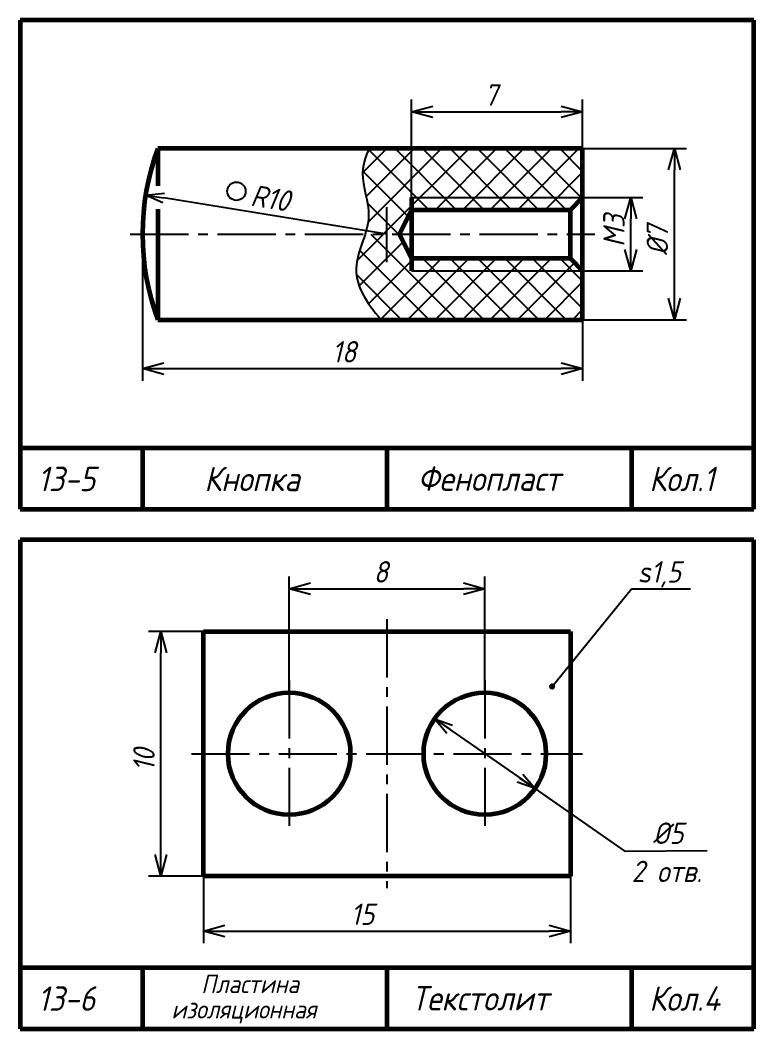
# Model space of a CAD drawing. Header units: millimetres. Extents: x -255 to 513, y 132 to 472.
# Drawn here: x 10 to 130, y 307 to 472 of the extents above; entities that cross this region are included whole.
import ezdxf

# ---------------------------------------------------------------- set-up
doc = ezdxf.new("R2010")
doc.units = ezdxf.units.MM
doc.header["$LTSCALE"] = 0.5
doc.linetypes.add('CENTER2', pattern=[28.575, 19.05, -3.175, 3.175, -3.175])
doc.layers.get('Defpoints').update_dxf_attribs({"color": 5})
doc.styles.get("Standard").update_dxf_attribs({"font": 'isocpeui.ttf', "width": 0.9})
doc.dimstyles.new('Standart 1', dxfattribs={"dimtxt": 3.5, "dimasz": 3.5, "dimexe": 2, "dimexo": 0, "dimgap": 1, "dimtad": 1, "dimtoh": 1, "dimdec": 0, "dimtxsty": 'Standard', "dimblk": 'OPEN30', "dimcen": 2.5, "dimadec": 0, "dimazin": 0, "dimtfac": 1, "dimtdec": 0, "dimtmove": 0, "dimatfit": 3, "dimldrblk": 'DOTSMALL', "dimfxl": 0, "dimarcsym": 0})
pattern_1 = [(45, (19, -31), (-2.245064, 2.245064), []), (135, (19, -31), (-2.245064, -2.245064), [])]

# ---------------------------------------------------------------- blocks, each defined once
blk = doc.blocks.new('_Open30')
at = {"color": 0, "linetype": 'ByBlock', "lineweight": -2}
for p, q in [((-1, 0.268), (0, 0)), ((0, 0), (-1, -0.268)), ((0, 0), (-1, 0))]:
    blk.add_line(p, q, dxfattribs=at)
blk = doc.blocks.new('*D109')
at = {"color": 0, "lineweight": -2}
for p, q in [((54, 362), (54, 381)), ((86, 362), (86, 381)), ((57.5, 379), (82.5, 379))]:
    blk.add_line(p, q, dxfattribs=at)
at = {"layer": 'Defpoints', "color": 0}
for p in [(86, 379), (54, 362), (86, 362)]:
    blk.add_point(p, dxfattribs=at)
at = {"color": 0, "lineweight": -2, "xscale": 3.5, "yscale": 3.5, "zscale": 3.5, "rotation": 180}
blk.add_blockref('_Open30', (54, 379), dxfattribs=at)
at = {"color": 0, "lineweight": -2, "xscale": 3.5, "yscale": 3.5, "zscale": 3.5}
blk.add_blockref('_Open30', (86, 379), dxfattribs=at)
at = {"color": 0, "lineweight": -3, "insert": (69, 381.75), "char_height": 3.5, "attachment_point": 5}
blk.add_mtext('8', dxfattribs=at)
blk = doc.blocks.new('_DotSmall')
at = {"color": 0, "linetype": 'ByBlock', "const_width": 0.5}
blk.add_lwpolyline([(-0.0625, 0, 1), (0.0625, 0, 1)], format="xyb", close=True, dxfattribs=at)
blk = doc.blocks.new('*D110')
at = {"color": 0, "lineweight": -2}
for p, q in [((40, 332), (40, 321)), ((100, 332), (100, 321)), ((43.5, 323), (96.5, 323))]:
    blk.add_line(p, q, dxfattribs=at)
at = {"layer": 'Defpoints', "color": 0}
for p in [(40, 332), (100, 332), (100, 323)]:
    blk.add_point(p, dxfattribs=at)
at = {"color": 0, "lineweight": -2, "xscale": 3.5, "yscale": 3.5, "zscale": 3.5, "rotation": 180}
blk.add_blockref('_Open30', (40, 323), dxfattribs=at)
at = {"color": 0, "lineweight": -2, "xscale": 3.5, "yscale": 3.5, "zscale": 3.5}
blk.add_blockref('_Open30', (100, 323), dxfattribs=at)
at = {"color": 0, "lineweight": -3, "insert": (66, 325.75), "char_height": 3.5, "attachment_point": 5}
blk.add_mtext('15', dxfattribs=at)
blk = doc.blocks.new('*D111')
at = {"color": 0, "lineweight": -2}
for p, q in [((40, 372), (31, 372)), ((33, 335.5), (33, 368.5)), ((40, 332), (31, 332))]:
    blk.add_line(p, q, dxfattribs=at)
at = {"layer": 'Defpoints', "color": 0}
for p in [(33, 372), (40, 372), (40, 332)]:
    blk.add_point(p, dxfattribs=at)
at = {"color": 0, "lineweight": -2, "xscale": 3.5, "yscale": 3.5, "zscale": 3.5}
for p, rotation in [((33, 372), 90), ((33, 332), 270)]:
    blk.add_blockref('_Open30', p, dxfattribs=dict(at, rotation=rotation))
at = {"color": 0, "lineweight": -3, "insert": (30.25, 351), "char_height": 3.5, "attachment_point": 5, "rotation": 90}
blk.add_mtext('10', dxfattribs=at)
blk = doc.blocks.new('*D118')
at = {"color": 0, "lineweight": -2}
for p, q in [((102, 443), (111.86, 443)), ((109.86, 434.5), (109.86, 439.5)), ((102, 431), (111.86, 431))]:
    blk.add_line(p, q, dxfattribs=at)
at = {"layer": 'Defpoints', "color": 0}
for p in [(102, 443), (109.86, 443), (102, 431)]:
    blk.add_point(p, dxfattribs=at)
at = {"color": 0, "lineweight": -2, "xscale": 3.5, "yscale": 3.5, "zscale": 3.5}
for p, rotation in [((109.86, 443), 90), ((109.86, 431), 270)]:
    blk.add_blockref('_Open30', p, dxfattribs=dict(at, rotation=rotation))
at = {"color": 0, "lineweight": -3, "insert": (107.11, 437.57), "char_height": 3.5, "attachment_point": 5, "rotation": 90}
blk.add_mtext('M3', dxfattribs=at)
blk = doc.blocks.new('*D119')
at = {"color": 0, "lineweight": -2}
for p, q in [((102, 451), (119, 451)), ((117, 426.5), (117, 447.5)), ((102, 423), (119, 423))]:
    blk.add_line(p, q, dxfattribs=at)
at = {"layer": 'Defpoints', "color": 0}
for p in [(102, 451), (117, 451), (102, 423)]:
    blk.add_point(p, dxfattribs=at)
at = {"color": 0, "lineweight": -2, "xscale": 3.5, "yscale": 3.5, "zscale": 3.5}
for p, rotation in [((117, 451), 90), ((117, 423), 270)]:
    blk.add_blockref('_Open30', p, dxfattribs=dict(at, rotation=rotation))
at = {"color": 0, "lineweight": -3, "insert": (114.23, 436), "char_height": 3.5, "attachment_point": 5, "rotation": 90}
blk.add_mtext('%%c7', dxfattribs=at)
blk = doc.blocks.new('*D120')
at = {"color": 0, "lineweight": -2}
for p, q in [((74, 443), (74, 459)), ((102, 443), (102, 459)), ((77.5, 457), (98.5, 457))]:
    blk.add_line(p, q, dxfattribs=at)
at = {"layer": 'Defpoints', "color": 0}
for p in [(102, 457), (74, 443), (102, 443)]:
    blk.add_point(p, dxfattribs=at)
at = {"color": 0, "lineweight": -2, "xscale": 3.5, "yscale": 3.5, "zscale": 3.5, "rotation": 180}
blk.add_blockref('_Open30', (74, 457), dxfattribs=at)
at = {"color": 0, "lineweight": -2, "xscale": 3.5, "yscale": 3.5, "zscale": 3.5}
blk.add_blockref('_Open30', (102, 457), dxfattribs=at)
at = {"color": 0, "lineweight": -3, "insert": (87, 459.77), "char_height": 3.5, "attachment_point": 5}
blk.add_mtext('7', dxfattribs=at)
blk = doc.blocks.new('*D121')
at = {"color": 0, "lineweight": -2}
for p, q in [((30, 437), (30, 413)), ((102, 423), (102, 413)), ((33.5, 415), (98.5, 415))]:
    blk.add_line(p, q, dxfattribs=at)
at = {"layer": 'Defpoints', "color": 0}
for p in [(30, 437), (102, 423), (102, 415)]:
    blk.add_point(p, dxfattribs=at)
at = {"color": 0, "lineweight": -2, "xscale": 3.5, "yscale": 3.5, "zscale": 3.5, "rotation": 180}
blk.add_blockref('_Open30', (30, 415), dxfattribs=at)
at = {"color": 0, "lineweight": -2, "xscale": 3.5, "yscale": 3.5, "zscale": 3.5}
blk.add_blockref('_Open30', (102, 415), dxfattribs=at)
at = {"color": 0, "lineweight": -3, "insert": (63, 417.75), "char_height": 3.5, "attachment_point": 5}
blk.add_mtext('18', dxfattribs=at)

msp = doc.modelspace()

# ---------------------------------------------------------------- hatches: boundary and pattern name
at = {"lineweight": -3}
h = msp.add_hatch(dxfattribs=at)
h.set_pattern_fill('ANSI37', color=256, style=0)
h.set_pattern_definition(pattern_1)
h.paths.add_polyline_path([(102, 443), (102, 443), (74, 443), (74, 441), (100, 441)], flags=17)
edge = h.paths.add_edge_path()
edge.add_line((102, 451), (67.05, 451))
edge.add_spline(control_points=[(67.05, 451), (66.47, 449.68), (65.29, 446.12), (67.45, 441.52), (66.82, 438.36), (66.59, 437.55)], knot_values=[2.128774, 2.128774, 2.128774, 2.128774, 6.324555, 13.395623, 15.862029, 15.862029, 15.862029, 15.862029], degree=3, periodic=0)
edge.add_line((66.59, 437.55), (70, 437))
edge.add_line((70, 437), (72, 437))
edge.add_line((72, 437), (74, 441))
edge.add_line((74, 441), (74, 443))
edge.add_line((74, 443), (102, 443))
edge.add_line((102, 443), (102, 451))
h = msp.add_hatch(dxfattribs=at)
h.set_pattern_fill('ANSI37', color=256, style=0)
h.set_pattern_definition(pattern_1)
edge = h.paths.add_edge_path()
edge.add_line((102, 431), (74, 431))
edge.add_line((74, 431), (74, 433))
edge.add_line((74, 433), (72, 437))
edge.add_line((72, 437), (66.43, 437))
edge.add_spline(control_points=[(66.43, 437), (65.9, 435.29), (63.73, 430.27), (66.51, 425.86), (69.07, 423)], knot_values=[16.423605, 16.423605, 16.423605, 16.423605, 21.641834, 32.016283, 32.016283, 32.016283, 32.016283], degree=3, periodic=0)
edge.add_line((69.07, 423), (102, 423))
edge.add_line((102, 423), (102, 431))
h.paths.add_polyline_path([(100, 433), (74, 433), (74, 431), (102, 431), (102, 431)], flags=17)

# ---------------------------------------------------------------- linework, layer by layer
at = {"color": 7, "lineweight": 60}
for p, q in [((10, 472), (10, 392)), ((130, 472), (10, 472)), ((130, 392), (130, 472)), ((32.53, 451), (32.53, 444.9)), ((102, 451), (32.53, 451)), ((102, 423), (102, 451)), ((74, 443), (74, 431)), ((100, 441), (102, 443)), ((32.53, 441.08), (32.53, 423)), ((74, 441), (72, 437)), ((74, 441), (100, 441)), ((100, 433), (100, 441)), ((72, 437), (74, 433)), ((100, 433), (74, 433)), ((100, 433), (102, 431)), ((32.53, 423), (102, 423)), ((130, 402), (10, 402)), ((30, 402), (30, 392)), ((70, 402), (70, 392)), ((110, 402), (110, 392)), ((10, 392), (130, 392)), ((130, 387), (10, 387)), ((10, 387), (10, 307)), ((130, 307), (130, 387)), ((40, 372), (100, 372)), ((40, 332), (40, 372)), ((100, 372), (100, 332)), ((100, 332), (40, 332)), ((130, 317), (10, 317)), ((30, 317), (30, 307)), ((70, 317), (70, 307)), ((110, 317), (110, 307)), ((10, 307), (130, 307))]:
    msp.add_line(p, q, dxfattribs=at)
at = {"color": 7, "lineweight": -3}
for p, q in [((70, 437), (33.48, 442.92)), ((74, 443), (102, 443)), ((70, 432.41), (70, 441.43)), ((74, 431), (102, 431)), ((97, 363), (110, 379)), ((110, 379), (119.65, 379)), ((77.79, 357.71), (94.21, 346.29)), ((109, 336), (94.21, 346.29)), ((122.37, 336.13), (109, 336))]:
    msp.add_line(p, q, dxfattribs=at)
at = {"color": 7, "linetype": 'CENTER2', "lineweight": -3}
for p, q in [((28, 437), (104, 437)), ((70, 374), (70, 330)), ((54, 364), (54, 340)), ((86, 364), (86, 340)), ((38, 352), (102, 352))]:
    msp.add_line(p, q, dxfattribs=at)
at = {"color": 7, "const_width": 0.5}
msp.add_lwpolyline([(96.75, 363, 1), (97.25, 363, 1)], format="xyb", close=True, dxfattribs=at)
at = {"color": 7, "lineweight": -3}
msp.add_circle((45.38, 444.02), 1.5, dxfattribs=at)
at = {"color": 7, "lineweight": 60}
for centre in [(54, 352), (86, 352)]:
    msp.add_circle(centre, 10, dxfattribs=at)
msp.add_arc((70, 437), 40, 159.5127, 200.4873, dxfattribs=at)
at = {"color": 7, "lineweight": -3}
msp.add_open_spline([(67.05, 451), (66.47, 449.68), (65.29, 446.12), (68.35, 439.59), (63.18, 431.13), (66.51, 425.86), (69.07, 423)], degree=3, knots=[2.128774, 2.128774, 2.128774, 2.128774, 6.324555, 13.395623, 21.641834, 32.016283, 32.016283, 32.016283, 32.016283], dxfattribs=at)

# ---------------------------------------------------------------- block references
at = {"color": 7, "lineweight": -3, "yscale": 3, "zscale": 3}
for p, xscale, rotation in [((30.52, 443.4), 2.999999999999994, 170.7863808149857), ((77.79, 357.71), 3.000000000000015, 145.175510843042), ((94.21, 346.29), 3.000000000000015, 325.175510843042)]:
    msp.add_blockref('_Open30', p, dxfattribs=dict(at, xscale=xscale, rotation=rotation))

# ---------------------------------------------------------------- texts
at = {"color": 7, "width": 0.9}
for s, height, p in [('13-5', 4, (12.89, 394.95)), ('Кнопка', 4, (40.11, 394.95)), ('Фенопласт', 4, (75, 395)), ('Кол.1', 4, (112.89, 394.95)), ('Пластина', 3, (39.62, 312.84)), ('13-6', 4, (12.89, 309.95)), ('Текстолит', 4, (74, 310)), ('Кол.4', 4, (112.89, 309.95)), ('изоляционная', 3, (34.74, 308.69))]:
    msp.add_text(s, height=height, dxfattribs=at).set_placement(p)
at = {"color": 7, "lineweight": -3, "width": 0.9}
for s, p in [('s1,5', (111, 380)), ('2 отв.', (110, 331))]:
    msp.add_text(s, height=3.5, dxfattribs=at).set_placement(p)
at = {"color": 7, "lineweight": -3, "insert": (50.94, 442.88), "char_height": 3.5, "attachment_point": 5, "rotation": 350.7864}
msp.add_mtext('R10', dxfattribs=at)
at = {"color": 7, "lineweight": -3, "insert": (116, 339), "char_height": 3.5, "attachment_point": 5}
msp.add_mtext('%%c5', dxfattribs=at)

# ---------------------------------------------------------------- dimensions: what is measured, and where the dimension line sits
at = {"color": 7, "lineweight": -3}
for base, p1, p2, text, picture, middle in [((102, 457), (74, 443), (102, 443), '7', '*D120', (87, 457)), ((102, 415), (30, 437), (102, 423), '18', '*D121', (63, 415)), ((86, 379), (54, 362), (86, 362), '8', '*D109', (69, 379)), ((100, 323), (40, 332), (100, 332), '15', '*D110', (66, 323))]:
    dim = msp.add_linear_dim(base=base, p1=p1, p2=p2, text=text, dimstyle='Standart 1', dxfattribs=at)
    dim.commit()
    dim.dimension.update_dxf_attribs({"geometry": picture, "text_midpoint": middle, "dimtype": 160})
for base, p1, p2, text, picture, middle in [((117, 451), (102, 423), (102, 451), '%%c7', '*D119', (117, 436)), ((109.86, 443), (102, 431), (102, 443), 'M3', '*D118', (109.86, 437.57)), ((33, 372), (40, 332), (40, 372), '10', '*D111', (33, 351))]:
    dim = msp.add_linear_dim(base=base, p1=p1, p2=p2, angle=90, text=text, dimstyle='Standart 1', dxfattribs=at)
    dim.commit()
    dim.dimension.update_dxf_attribs({"geometry": picture, "text_midpoint": middle, "dimtype": 160})

doc.saveas('drawing.dxf')
